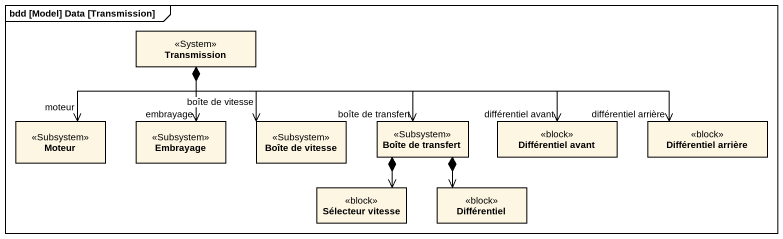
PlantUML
@startuml
mainframe bdd [Model] Data [Transmission]
hide circle
hide empty members
class Transmission <<System>>
class Moteur <<Subsystem>>
class Embrayage <<Subsystem>>
class "Boîte de vitesse" as Boîte_de_vitesse <<Subsystem>>
class "Boîte de transfert" as Boîte_de_transfert <<Subsystem>>
class "Différentiel avant" as Différentiel_avant <<block>>
class "Différentiel arrière" as Différentiel_arrière <<block>>
class "Sélecteur vitesse" as Sélecteur_vitesse <<block>>
class Différentiel <<block>>
Transmission *--> "moteur" Moteur
Transmission *--> "embrayage" Embrayage
Transmission *--> "boîte de vitesse" Boîte_de_vitesse
Transmission *-right-> "boîte de transfert" Boîte_de_transfert
Transmission *-right-> "différentiel avant" Différentiel_avant
Transmission *-right-> "différentiel arrière" Différentiel_arrière
Boîte_de_transfert *--> Sélecteur_vitesse
Boîte_de_transfert *--> Différentiel
@enduml
